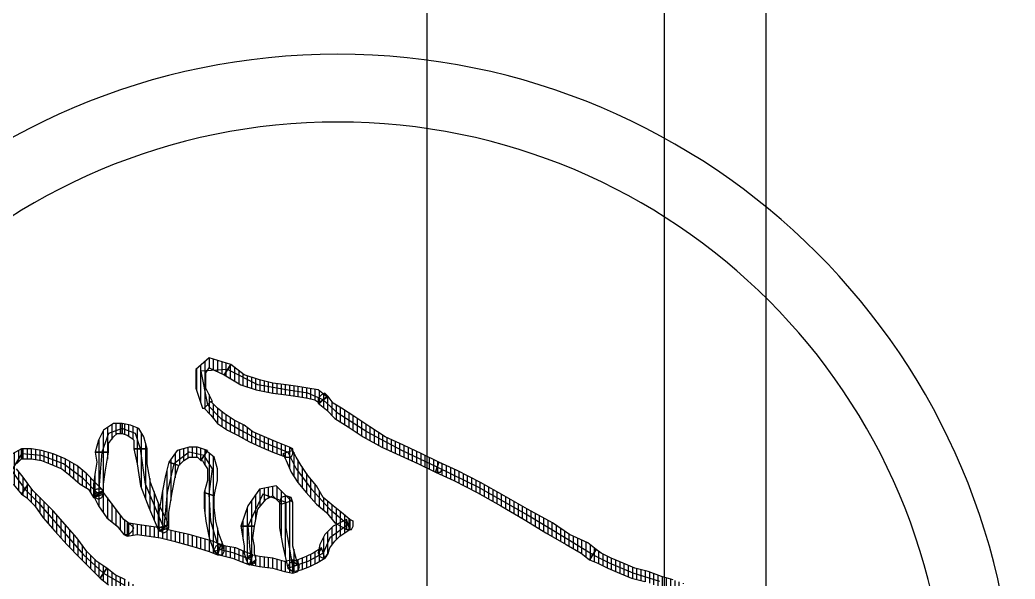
# Model space of a CAD drawing. Header units: millimetres. Extents: x 11489 to 12006, y 36725 to 37730.
# Drawn here: x 11557.31 to 11586.7, y 37413.58 to 37430.09 of the extents above; entities that cross this region are included whole.
import ezdxf

# ---------------------------------------------------------------- set-up
doc = ezdxf.new("R2010")
doc.units = ezdxf.units.MM
for name, color, linetype in [('Kıtc-002 Çizgi', 7, 'Continuous'), ('OC-Mutfak_Ekipman', 252, 'Continuous'), ('S2000-002 Çizgi', 7, 'Continuous')]:
    doc.layers.add(name, color=color, linetype=linetype)
pattern_1 = [(360, (-19413.11011, 29189.02214), (1e-16, 0.125), [25])]

# ---------------------------------------------------------------- blocks, each defined once
blk = doc.blocks.new('A$C72f7f077')
at = {"layer": 'S2000-002 Çizgi'}
blk.add_lwpolyline([(120, 0), (0, 0), (0, 70), (120, 70)], close=True, dxfattribs=at)
for points in [[(113, 3), (7, 3, -0.414214), (3, 7), (3, 63, -0.414214), (7, 67), (113, 67, -0.414214), (117, 63), (117, 7, -0.414214)], [(66.5, 10), (108.5, 10, 0.414214), (112.5, 14), (112.5, 56, 0.414214), (108.5, 60), (66.5, 60, 0.414214), (62.5, 56), (62.5, 14, 0.414214)]]:
    blk.add_lwpolyline(points, format="xyb", close=True, dxfattribs=at)
blk = doc.blocks.new('A$C0b4f8896')
at = {"ltscale": 30}
h = blk.add_hatch(dxfattribs=at)
h.set_pattern_fill('DC_LINES', color=256, scale=0.1, style=0)
h.set_pattern_definition(pattern_1)
edge = h.paths.add_edge_path(flags=0)
edge.add_line((48.333, 17.218), (48.432, 17.465))
edge.add_line((48.432, 17.465), (48.581, 17.762))
edge.add_line((48.581, 17.762), (48.73, 18.108))
edge.add_line((48.73, 18.108), (48.879, 18.454))
edge.add_line((48.879, 18.454), (48.979, 18.851))
edge.add_line((48.979, 18.851), (49.128, 19.246))
edge.add_line((49.128, 19.246), (49.227, 19.593))
edge.add_line((49.227, 19.593), (49.327, 19.889))
edge.add_line((49.327, 19.889), (49.029, 19.988))
edge.add_line((49.029, 19.988), (48.929, 19.691))
edge.add_line((48.929, 19.691), (48.83, 19.345))
edge.add_line((48.83, 19.345), (48.681, 18.949))
edge.add_line((48.681, 18.949), (48.581, 18.554))
edge.add_line((48.581, 18.554), (48.432, 18.207))
edge.add_line((48.432, 18.207), (48.283, 17.86))
edge.add_line((48.283, 17.86), (48.134, 17.563))
edge.add_line((48.134, 17.563), (48.035, 17.415))
h = blk.add_hatch(dxfattribs=at)
h.set_pattern_fill('DC_LINES', color=256, scale=0.1, style=0)
h.set_pattern_definition(pattern_1)
edge = h.paths.add_edge_path(flags=0)
edge.add_line((45.75, 12.666), (45.998, 13.21))
edge.add_line((45.998, 13.21), (46.346, 13.902))
edge.add_line((46.346, 13.902), (46.743, 14.596))
edge.add_line((46.743, 14.596), (47.141, 15.288))
edge.add_line((47.141, 15.288), (47.538, 15.932))
edge.add_line((47.538, 15.932), (47.886, 16.524))
edge.add_line((47.886, 16.524), (48.134, 16.97))
edge.add_line((48.134, 16.97), (48.333, 17.218))
edge.add_line((48.333, 17.218), (48.035, 17.415))
edge.add_line((48.035, 17.415), (47.836, 17.168))
edge.add_line((47.836, 17.168), (47.588, 16.624))
edge.add_line((47.588, 16.624), (47.24, 16.129))
edge.add_line((47.24, 16.129), (46.843, 15.387))
edge.add_line((46.843, 15.387), (46.445, 14.694))
edge.add_line((46.445, 14.694), (46.048, 14.002))
edge.add_line((46.048, 14.002), (45.7, 13.309))
edge.add_line((45.7, 13.309), (45.452, 12.765))
h = blk.add_hatch(dxfattribs=at)
h.set_pattern_fill('DC_LINES', color=256, scale=0.1, style=0)
h.set_pattern_definition(pattern_1)
edge = h.paths.add_edge_path(flags=0)
edge.add_line((43.713, 9.252), (43.713, 9.202))
edge.add_line((43.713, 9.202), (43.912, 9.45))
edge.add_line((43.912, 9.45), (44.16, 9.697))
edge.add_line((44.16, 9.697), (44.409, 10.093))
edge.add_line((44.409, 10.093), (44.707, 10.538))
edge.add_line((44.707, 10.538), (45.005, 11.083))
edge.add_line((45.005, 11.083), (45.253, 11.627))
edge.add_line((45.253, 11.627), (45.502, 12.171))
edge.add_line((45.502, 12.171), (45.75, 12.666))
edge.add_line((45.75, 12.666), (45.452, 12.765))
edge.add_line((45.452, 12.765), (45.204, 12.271))
edge.add_line((45.204, 12.271), (44.955, 11.726))
edge.add_line((44.955, 11.726), (44.707, 11.182))
edge.add_line((44.707, 11.182), (44.409, 10.736))
edge.add_line((44.409, 10.736), (44.111, 10.291))
edge.add_line((44.111, 10.291), (43.862, 9.896))
edge.add_line((43.862, 9.896), (43.713, 9.647))
edge.add_line((43.713, 9.647), (43.515, 9.499))
edge.add_line((43.515, 9.499), (43.515, 9.45))
h = blk.add_hatch(dxfattribs=at)
h.set_pattern_fill('DC_LINES', color=256, scale=0.1, style=0)
h.set_pattern_definition(pattern_1)
edge = h.paths.add_edge_path(flags=0)
edge.add_line((45.452, 12.765), (45.204, 12.271))
edge.add_line((45.204, 12.271), (44.955, 11.726))
edge.add_line((44.955, 11.726), (44.707, 11.182))
edge.add_line((44.707, 11.182), (44.409, 10.736))
edge.add_line((44.409, 10.736), (44.111, 10.291))
edge.add_line((44.111, 10.291), (43.862, 9.896))
edge.add_line((43.862, 9.896), (43.713, 9.647))
edge.add_line((43.713, 9.647), (43.515, 9.499))
edge.add_line((43.515, 9.499), (43.713, 9.202))
edge.add_line((43.713, 9.202), (43.912, 9.45))
edge.add_line((43.912, 9.45), (44.16, 9.697))
edge.add_line((44.16, 9.697), (44.409, 10.093))
edge.add_line((44.409, 10.093), (44.707, 10.538))
edge.add_line((44.707, 10.538), (45.005, 11.083))
edge.add_line((45.005, 11.083), (45.253, 11.627))
edge.add_line((45.253, 11.627), (45.502, 12.171))
edge.add_line((45.502, 12.171), (45.75, 12.666))
h = blk.add_hatch(dxfattribs=at)
h.set_pattern_fill('DC_LINES', color=256, scale=0.1, style=0)
h.set_pattern_definition(pattern_1)
edge = h.paths.add_edge_path(flags=0)
edge.add_line((47.439, 10.143), (47.141, 10.143))
edge.add_line((47.141, 10.143), (46.942, 9.896))
edge.add_line((46.942, 9.896), (46.743, 9.647))
edge.add_line((46.743, 9.647), (46.495, 9.351))
edge.add_line((46.495, 9.351), (46.147, 9.153))
edge.add_line((46.147, 9.153), (45.849, 8.905))
edge.add_line((45.849, 8.905), (45.551, 8.708))
edge.add_line((45.551, 8.708), (45.303, 8.56))
edge.add_line((45.303, 8.56), (45.104, 8.46))
edge.add_line((45.104, 8.46), (45.204, 8.163))
edge.add_line((45.204, 8.163), (45.402, 8.263))
edge.add_line((45.402, 8.263), (45.75, 8.411))
edge.add_line((45.75, 8.411), (46.048, 8.608))
edge.add_line((46.048, 8.608), (46.346, 8.856))
edge.add_line((46.346, 8.856), (46.694, 9.153))
edge.add_line((46.694, 9.153), (46.942, 9.45))
edge.add_line((46.942, 9.45), (47.24, 9.697))
edge.add_line((47.24, 9.697), (47.439, 10.044))
edge.add_line((47.439, 10.044), (47.141, 10.044))
edge.add_line((47.141, 10.044), (47.439, 10.044))
edge.add_line((47.439, 10.044), (47.439, 10.192))
edge.add_line((47.439, 10.192), (47.34, 10.241))
edge.add_line((47.34, 10.241), (47.19, 10.241))
edge.add_line((47.19, 10.241), (47.141, 10.143))
h = blk.add_hatch(dxfattribs=at)
h.set_pattern_fill('DC_LINES', color=256, scale=0.1, style=0)
h.set_pattern_definition(pattern_1)
edge = h.paths.add_edge_path(flags=0)
edge.add_line((48.283, 9.4), (48.134, 9.499))
edge.add_line((48.134, 9.499), (47.985, 9.549))
edge.add_line((47.985, 9.549), (47.787, 9.697))
edge.add_line((47.787, 9.697), (47.638, 9.846))
edge.add_line((47.638, 9.846), (47.439, 10.143))
edge.add_line((47.439, 10.143), (47.141, 10.044))
edge.add_line((47.141, 10.044), (47.34, 9.647))
edge.add_line((47.34, 9.647), (47.588, 9.4))
edge.add_line((47.588, 9.4), (47.886, 9.252))
edge.add_line((47.886, 9.252), (48.134, 9.202))
edge.add_line((48.134, 9.202), (47.985, 9.302))
edge.add_line((47.985, 9.302), (48.134, 9.202))
edge.add_line((48.134, 9.202), (48.234, 9.252))
edge.add_line((48.234, 9.252), (48.283, 9.351))
edge.add_line((48.283, 9.351), (48.234, 9.45))
edge.add_line((48.234, 9.45), (48.134, 9.499))
h = blk.add_hatch(dxfattribs=at)
h.set_pattern_fill('DC_LINES', color=256, scale=0.1, style=0)
h.set_pattern_definition(pattern_1)
edge = h.paths.add_edge_path(flags=0)
edge.add_line((42.869, 6.432), (43.167, 6.927))
edge.add_line((43.167, 6.927), (43.316, 7.372))
edge.add_line((43.316, 7.372), (43.415, 7.867))
edge.add_line((43.415, 7.867), (43.465, 8.263))
edge.add_line((43.465, 8.263), (43.515, 8.608))
edge.add_line((43.515, 8.608), (43.564, 8.905))
edge.add_line((43.564, 8.905), (43.614, 9.104))
edge.add_line((43.614, 9.104), (43.713, 9.252))
edge.add_line((43.713, 9.252), (43.515, 9.45))
edge.add_line((43.515, 9.45), (43.316, 9.202))
edge.add_line((43.316, 9.202), (43.266, 8.905))
edge.add_line((43.266, 8.905), (43.217, 8.608))
edge.add_line((43.217, 8.608), (43.167, 8.263))
edge.add_line((43.167, 8.263), (43.117, 7.867))
edge.add_line((43.117, 7.867), (43.018, 7.471))
edge.add_line((43.018, 7.471), (42.869, 7.025))
edge.add_line((42.869, 7.025), (42.571, 6.63))
h = blk.add_hatch(dxfattribs=at)
h.set_pattern_fill('DC_LINES', color=256, scale=0.1, style=0)
h.set_pattern_definition(pattern_1)
edge = h.paths.add_edge_path(flags=0)
edge.add_line((48.581, 8.312), (48.681, 8.46))
edge.add_line((48.681, 8.46), (48.631, 8.708))
edge.add_line((48.631, 8.708), (48.532, 8.955))
edge.add_line((48.532, 8.955), (48.432, 9.153))
edge.add_line((48.432, 9.153), (48.283, 9.4))
edge.add_line((48.283, 9.4), (47.985, 9.302))
edge.add_line((47.985, 9.302), (48.134, 9.054))
edge.add_line((48.134, 9.054), (48.234, 8.856))
edge.add_line((48.234, 8.856), (48.333, 8.608))
edge.add_line((48.333, 8.608), (48.383, 8.46))
edge.add_line((48.383, 8.46), (48.482, 8.608))
edge.add_line((48.482, 8.608), (48.383, 8.46))
edge.add_line((48.383, 8.46), (48.432, 8.361))
edge.add_line((48.432, 8.361), (48.532, 8.312))
edge.add_line((48.532, 8.312), (48.631, 8.361))
edge.add_line((48.631, 8.361), (48.681, 8.46))
h = blk.add_hatch(dxfattribs=at)
h.set_pattern_fill('DC_LINES', color=256, scale=0.1, style=0)
h.set_pattern_definition(pattern_1)
edge = h.paths.add_edge_path(flags=0)
edge.add_line((46.694, 8.114), (46.644, 8.064))
edge.add_line((46.644, 8.064), (46.942, 8.064))
edge.add_line((46.942, 8.064), (47.389, 8.064))
edge.add_line((47.389, 8.064), (47.936, 8.163))
edge.add_line((47.936, 8.163), (48.581, 8.312))
edge.add_line((48.581, 8.312), (48.482, 8.608))
edge.add_line((48.482, 8.608), (47.936, 8.46))
edge.add_line((47.936, 8.46), (47.389, 8.46))
edge.add_line((47.389, 8.46), (46.942, 8.46))
edge.add_line((46.942, 8.46), (46.644, 8.46))
edge.add_line((46.644, 8.46), (46.594, 8.411))
edge.add_line((46.594, 8.411), (46.644, 8.46))
edge.add_line((46.644, 8.46), (46.495, 8.411))
edge.add_line((46.495, 8.411), (46.445, 8.263))
edge.add_line((46.445, 8.263), (46.495, 8.114))
edge.add_line((46.495, 8.114), (46.644, 8.064))
h = blk.add_hatch(dxfattribs=at)
h.set_pattern_fill('DC_LINES', color=256, scale=0.1, style=0)
h.set_pattern_definition(pattern_1)
edge = h.paths.add_edge_path(flags=0)
edge.add_line((45.104, 8.46), (45.005, 8.361))
edge.add_line((45.005, 8.361), (44.856, 7.966))
edge.add_line((44.856, 7.966), (44.707, 7.619))
edge.add_line((44.707, 7.619), (44.558, 7.273))
edge.add_line((44.558, 7.273), (44.359, 7.025))
edge.add_line((44.359, 7.025), (44.21, 6.729))
edge.add_line((44.21, 6.729), (44.011, 6.432))
edge.add_line((44.011, 6.432), (43.862, 6.234))
edge.add_line((43.862, 6.234), (43.664, 6.036))
edge.add_line((43.664, 6.036), (43.862, 5.838))
edge.add_line((43.862, 5.838), (44.061, 6.036))
edge.add_line((44.061, 6.036), (44.309, 6.234))
edge.add_line((44.309, 6.234), (44.508, 6.531))
edge.add_line((44.508, 6.531), (44.657, 6.828))
edge.add_line((44.657, 6.828), (44.856, 7.174))
edge.add_line((44.856, 7.174), (45.005, 7.521))
edge.add_line((45.005, 7.521), (45.154, 7.867))
edge.add_line((45.154, 7.867), (45.303, 8.263))
edge.add_line((45.303, 8.263), (45.204, 8.163))
edge.add_line((45.204, 8.163), (45.303, 8.263))
edge.add_line((45.303, 8.263), (45.303, 8.411))
edge.add_line((45.303, 8.411), (45.204, 8.46))
edge.add_line((45.204, 8.46), (45.055, 8.46))
edge.add_line((45.055, 8.46), (45.005, 8.361))
h = blk.add_hatch(dxfattribs=at)
h.set_pattern_fill('DC_LINES', color=256, scale=0.1, style=0)
h.set_pattern_definition(pattern_1)
edge = h.paths.add_edge_path(flags=0)
edge.add_line((47.34, 7.322), (46.843, 7.422))
edge.add_line((46.843, 7.422), (46.545, 7.669))
edge.add_line((46.545, 7.669), (46.445, 7.867))
edge.add_line((46.445, 7.867), (46.694, 8.114))
edge.add_line((46.694, 8.114), (46.594, 8.411))
edge.add_line((46.594, 8.411), (46.147, 7.966))
edge.add_line((46.147, 7.966), (46.247, 7.471))
edge.add_line((46.247, 7.471), (46.743, 7.125))
edge.add_line((46.743, 7.125), (47.34, 6.927))
h = blk.add_hatch(dxfattribs=at)
h.set_pattern_fill('DC_LINES', color=256, scale=0.1, style=0)
h.set_pattern_definition(pattern_1)
edge = h.paths.add_edge_path(flags=0)
edge.add_line((48.482, 7.224), (48.532, 7.471))
edge.add_line((48.532, 7.471), (48.581, 7.867))
edge.add_line((48.581, 7.867), (48.681, 8.213))
edge.add_line((48.681, 8.213), (48.73, 8.46))
edge.add_line((48.73, 8.46), (48.333, 8.46))
edge.add_line((48.333, 8.46), (48.383, 8.213))
edge.add_line((48.383, 8.213), (48.283, 7.867))
edge.add_line((48.283, 7.867), (48.234, 7.471))
edge.add_line((48.234, 7.471), (48.184, 7.224))
h = blk.add_hatch(dxfattribs=at)
h.set_pattern_fill('DC_LINES', color=256, scale=0.1, style=0)
h.set_pattern_definition(pattern_1)
edge = h.paths.add_edge_path(flags=0)
edge.add_line((48.482, 7.174), (48.333, 7.372))
edge.add_line((48.333, 7.372), (48.134, 7.322))
edge.add_line((48.134, 7.322), (47.936, 7.322))
edge.add_line((47.936, 7.322), (47.687, 7.273))
edge.add_line((47.687, 7.273), (47.34, 7.322))
edge.add_line((47.34, 7.322), (47.34, 6.927))
edge.add_line((47.34, 6.927), (47.687, 6.977))
edge.add_line((47.687, 6.977), (47.936, 7.025))
edge.add_line((47.936, 7.025), (48.134, 7.025))
edge.add_line((48.134, 7.025), (48.333, 7.075))
edge.add_line((48.333, 7.075), (48.184, 7.273))
edge.add_line((48.184, 7.273), (48.333, 7.075))
edge.add_line((48.333, 7.075), (48.432, 7.125))
edge.add_line((48.432, 7.125), (48.482, 7.224))
edge.add_line((48.482, 7.224), (48.432, 7.322))
edge.add_line((48.432, 7.322), (48.333, 7.372))
h = blk.add_hatch(dxfattribs=at)
h.set_pattern_fill('DC_LINES', color=256, scale=0.1, style=0)
h.set_pattern_definition(pattern_1)
edge = h.paths.add_edge_path(flags=0)
edge.add_line((48.085, 6.135), (48.184, 6.283))
edge.add_line((48.184, 6.283), (48.234, 6.481))
edge.add_line((48.234, 6.481), (48.283, 6.68))
edge.add_line((48.283, 6.68), (48.383, 6.927))
edge.add_line((48.383, 6.927), (48.482, 7.174))
edge.add_line((48.482, 7.174), (48.184, 7.273))
edge.add_line((48.184, 7.273), (48.085, 7.025))
edge.add_line((48.085, 7.025), (47.985, 6.778))
edge.add_line((47.985, 6.778), (47.936, 6.481))
edge.add_line((47.936, 6.481), (47.886, 6.283))
edge.add_line((47.886, 6.283), (47.985, 6.432))
edge.add_line((47.985, 6.432), (47.886, 6.283))
edge.add_line((47.886, 6.283), (47.936, 6.185))
edge.add_line((47.936, 6.185), (48.035, 6.135))
edge.add_line((48.035, 6.135), (48.134, 6.185))
edge.add_line((48.134, 6.185), (48.184, 6.283))
h = blk.add_hatch(dxfattribs=at)
h.set_pattern_fill('DC_LINES', color=256, scale=0.1, style=0)
h.set_pattern_definition(pattern_1)
edge = h.paths.add_edge_path(flags=0)
edge.add_line((43.664, 6.036), (43.664, 6.086))
edge.add_line((43.664, 6.086), (43.266, 5.888))
edge.add_line((43.266, 5.888), (42.819, 5.888))
edge.add_line((42.819, 5.888), (42.67, 5.986))
edge.add_line((42.67, 5.986), (42.869, 6.432))
edge.add_line((42.869, 6.432), (42.571, 6.63))
edge.add_line((42.571, 6.63), (42.372, 5.986))
edge.add_line((42.372, 5.986), (42.72, 5.591))
edge.add_line((42.72, 5.591), (43.266, 5.591))
edge.add_line((43.266, 5.591), (43.862, 5.789))
edge.add_line((43.862, 5.789), (43.862, 5.838))
h = blk.add_hatch(dxfattribs=at)
h.set_pattern_fill('DC_LINES', color=256, scale=0.1, style=0)
h.set_pattern_definition(pattern_1)
edge = h.paths.add_edge_path(flags=0)
edge.add_line((45.402, 5.739), (45.402, 5.789))
edge.add_line((45.402, 5.789), (45.502, 5.838))
edge.add_line((45.502, 5.838), (45.651, 5.938))
edge.add_line((45.651, 5.938), (45.998, 5.938))
edge.add_line((45.998, 5.938), (46.346, 5.838))
edge.add_line((46.346, 5.838), (46.445, 6.135))
edge.add_line((46.445, 6.135), (45.998, 6.234))
edge.add_line((45.998, 6.234), (45.651, 6.234))
edge.add_line((45.651, 6.234), (45.303, 6.135))
edge.add_line((45.303, 6.135), (45.104, 5.888))
edge.add_line((45.104, 5.888), (45.104, 5.938))
h = blk.add_hatch(dxfattribs=at)
h.set_pattern_fill('DC_LINES', color=256, scale=0.1, style=0)
h.set_pattern_definition(pattern_1)
edge = h.paths.add_edge_path(flags=0)
edge.add_line((46.346, 5.838), (46.396, 5.838))
edge.add_line((46.396, 5.838), (46.793, 5.838))
edge.add_line((46.793, 5.838), (47.19, 5.888))
edge.add_line((47.19, 5.888), (47.687, 5.986))
edge.add_line((47.687, 5.986), (48.085, 6.135))
edge.add_line((48.085, 6.135), (47.985, 6.432))
edge.add_line((47.985, 6.432), (47.588, 6.283))
edge.add_line((47.588, 6.283), (47.19, 6.185))
edge.add_line((47.19, 6.185), (46.793, 6.135))
edge.add_line((46.793, 6.135), (46.396, 6.135))
edge.add_line((46.396, 6.135), (46.445, 6.135))
h = blk.add_hatch(dxfattribs=at)
h.set_pattern_fill('DC_LINES', color=256, scale=0.1, style=0)
h.set_pattern_definition(pattern_1)
edge = h.paths.add_edge_path(flags=0)
edge.add_line((47.886, 6.333), (47.787, 6.086))
edge.add_line((47.787, 6.086), (47.687, 5.739))
edge.add_line((47.687, 5.739), (47.588, 5.393))
edge.add_line((47.588, 5.393), (47.489, 4.947))
edge.add_line((47.489, 4.947), (47.389, 4.552))
edge.add_line((47.389, 4.552), (47.34, 4.206))
edge.add_line((47.34, 4.206), (47.29, 3.859))
edge.add_line((47.29, 3.859), (47.24, 3.562))
edge.add_line((47.24, 3.562), (47.638, 3.562))
edge.add_line((47.638, 3.562), (47.588, 3.859))
edge.add_line((47.588, 3.859), (47.638, 4.206))
edge.add_line((47.638, 4.206), (47.687, 4.552))
edge.add_line((47.687, 4.552), (47.787, 4.947))
edge.add_line((47.787, 4.947), (47.886, 5.294))
edge.add_line((47.886, 5.294), (47.985, 5.641))
edge.add_line((47.985, 5.641), (48.085, 5.986))
edge.add_line((48.085, 5.986), (48.184, 6.234))
h = blk.add_hatch(dxfattribs=at)
h.set_pattern_fill('DC_LINES', color=256, scale=0.1, style=0)
h.set_pattern_definition(pattern_1)
edge = h.paths.add_edge_path(flags=0)
edge.add_line((45.551, 5.096), (45.402, 5.244))
edge.add_line((45.402, 5.244), (45.303, 5.393))
edge.add_line((45.303, 5.393), (45.303, 5.641))
edge.add_line((45.303, 5.641), (45.402, 5.739))
edge.add_line((45.402, 5.739), (45.104, 5.938))
edge.add_line((45.104, 5.938), (45.005, 5.641))
edge.add_line((45.005, 5.641), (45.005, 5.393))
edge.add_line((45.005, 5.393), (45.104, 5.047))
edge.add_line((45.104, 5.047), (45.452, 4.799))
h = blk.add_hatch(dxfattribs=at)
h.set_pattern_fill('DC_LINES', color=256, scale=0.1, style=0)
h.set_pattern_definition(pattern_1)
edge = h.paths.add_edge_path(flags=0)
edge.add_line((49.923, 5.294), (49.923, 5.244))
edge.add_line((49.923, 5.244), (49.774, 5.047))
edge.add_line((49.774, 5.047), (49.674, 4.898))
edge.add_line((49.674, 4.898), (49.476, 4.552))
edge.add_line((49.476, 4.552), (49.327, 4.206))
edge.add_line((49.327, 4.206), (49.128, 3.859))
edge.add_line((49.128, 3.859), (48.929, 3.513))
edge.add_line((48.929, 3.513), (48.78, 3.216))
edge.add_line((48.78, 3.216), (48.581, 2.969))
edge.add_line((48.581, 2.969), (48.879, 2.771))
edge.add_line((48.879, 2.771), (49.078, 3.019))
edge.add_line((49.078, 3.019), (49.227, 3.414))
edge.add_line((49.227, 3.414), (49.426, 3.761))
edge.add_line((49.426, 3.761), (49.625, 4.106))
edge.add_line((49.625, 4.106), (49.774, 4.453))
edge.add_line((49.774, 4.453), (49.972, 4.7))
edge.add_line((49.972, 4.7), (50.072, 4.947))
edge.add_line((50.072, 4.947), (50.121, 5.047))
edge.add_line((50.121, 5.047), (50.121, 4.997))
h = blk.add_hatch(dxfattribs=at)
h.set_pattern_fill('DC_LINES', color=256, scale=0.1, style=0)
h.set_pattern_definition(pattern_1)
edge = h.paths.add_edge_path(flags=0)
edge.add_line((47.489, 4.502), (47.389, 4.799))
edge.add_line((47.389, 4.799), (46.942, 4.799))
edge.add_line((46.942, 4.799), (46.346, 4.898))
edge.add_line((46.346, 4.898), (45.849, 4.997))
edge.add_line((45.849, 4.997), (45.551, 5.096))
edge.add_line((45.551, 5.096), (45.452, 4.799))
edge.add_line((45.452, 4.799), (45.849, 4.7))
edge.add_line((45.849, 4.7), (46.346, 4.602))
edge.add_line((46.346, 4.602), (46.942, 4.502))
edge.add_line((46.942, 4.502), (47.389, 4.502))
edge.add_line((47.389, 4.502), (47.29, 4.799))
edge.add_line((47.29, 4.799), (47.389, 4.502))
edge.add_line((47.389, 4.502), (47.489, 4.552))
edge.add_line((47.489, 4.552), (47.538, 4.651))
edge.add_line((47.538, 4.651), (47.489, 4.75))
edge.add_line((47.489, 4.75), (47.389, 4.799))
h = blk.add_hatch(dxfattribs=at)
h.set_pattern_fill('DC_LINES', color=256, scale=0.1, style=0)
h.set_pattern_definition(pattern_1)
edge = h.paths.add_edge_path(flags=0)
edge.add_line((45.055, 3.761), (45.502, 3.859))
edge.add_line((45.502, 3.859), (46.147, 3.958))
edge.add_line((46.147, 3.958), (46.793, 4.206))
edge.add_line((46.793, 4.206), (47.489, 4.502))
edge.add_line((47.489, 4.502), (47.29, 4.799))
edge.add_line((47.29, 4.799), (46.694, 4.502))
edge.add_line((46.694, 4.502), (46.048, 4.255))
edge.add_line((46.048, 4.255), (45.502, 4.156))
edge.add_line((45.502, 4.156), (45.055, 4.156))
h = blk.add_hatch(dxfattribs=at)
h.set_pattern_fill('DC_LINES', color=256, scale=0.1, style=0)
h.set_pattern_definition(pattern_1)
edge = h.paths.add_edge_path(flags=0)
edge.add_line((44.607, 3.414), (44.657, 3.562))
edge.add_line((44.657, 3.562), (44.756, 3.711))
edge.add_line((44.756, 3.711), (44.806, 3.761))
edge.add_line((44.806, 3.761), (45.055, 3.761))
edge.add_line((45.055, 3.761), (45.055, 4.156))
edge.add_line((45.055, 4.156), (44.707, 4.057))
edge.add_line((44.707, 4.057), (44.458, 3.909))
edge.add_line((44.458, 3.909), (44.359, 3.661))
edge.add_line((44.359, 3.661), (44.309, 3.414))
h = blk.add_hatch(dxfattribs=at)
h.set_pattern_fill('DC_LINES', color=256, scale=0.1, style=0)
h.set_pattern_definition(pattern_1)
edge = h.paths.add_edge_path(flags=0)
edge.add_line((47.24, 3.562), (47.29, 3.661))
edge.add_line((47.29, 3.661), (47.141, 3.464))
edge.add_line((47.141, 3.464), (46.892, 3.266))
edge.add_line((46.892, 3.266), (46.545, 3.019))
edge.add_line((46.545, 3.019), (46.346, 2.87))
edge.add_line((46.346, 2.87), (46.445, 2.573))
edge.add_line((46.445, 2.573), (46.743, 2.722))
edge.add_line((46.743, 2.722), (47.091, 2.969))
edge.add_line((47.091, 2.969), (47.34, 3.266))
edge.add_line((47.34, 3.266), (47.588, 3.464))
edge.add_line((47.588, 3.464), (47.638, 3.562))
edge.add_line((47.638, 3.562), (47.588, 3.464))
edge.add_line((47.588, 3.464), (47.588, 3.612))
edge.add_line((47.588, 3.612), (47.489, 3.711))
edge.add_line((47.489, 3.711), (47.389, 3.761))
edge.add_line((47.389, 3.761), (47.29, 3.661))
h = blk.add_hatch(dxfattribs=at)
h.set_pattern_fill('DC_LINES', color=256, scale=0.1, style=0)
h.set_pattern_definition(pattern_1)
edge = h.paths.add_edge_path(flags=0)
edge.add_line((45.154, 3.019), (44.905, 3.019))
edge.add_line((44.905, 3.019), (44.707, 3.167))
edge.add_line((44.707, 3.167), (44.607, 3.266))
edge.add_line((44.607, 3.266), (44.607, 3.414))
edge.add_line((44.607, 3.414), (44.309, 3.414))
edge.add_line((44.309, 3.414), (44.309, 3.167))
edge.add_line((44.309, 3.167), (44.508, 2.87))
edge.add_line((44.508, 2.87), (44.806, 2.722))
edge.add_line((44.806, 2.722), (45.154, 2.622))
h = blk.add_hatch(dxfattribs=at)
h.set_pattern_fill('DC_LINES', color=256, scale=0.1, style=0)
h.set_pattern_definition(pattern_1)
edge = h.paths.add_edge_path(flags=0)
edge.add_line((46.495, 2.573), (46.396, 2.87))
edge.add_line((46.396, 2.87), (46.098, 2.87))
edge.add_line((46.098, 2.87), (45.75, 2.919))
edge.add_line((45.75, 2.919), (45.452, 2.969))
edge.add_line((45.452, 2.969), (45.154, 3.019))
edge.add_line((45.154, 3.019), (45.154, 2.622))
edge.add_line((45.154, 2.622), (45.452, 2.672))
edge.add_line((45.452, 2.672), (45.75, 2.622))
edge.add_line((45.75, 2.622), (46.098, 2.573))
edge.add_line((46.098, 2.573), (46.396, 2.573))
edge.add_line((46.396, 2.573), (46.296, 2.87))
edge.add_line((46.296, 2.87), (46.396, 2.573))
edge.add_line((46.396, 2.573), (46.495, 2.622))
edge.add_line((46.495, 2.622), (46.545, 2.722))
edge.add_line((46.545, 2.722), (46.495, 2.82))
edge.add_line((46.495, 2.82), (46.396, 2.87))
h = blk.add_hatch(dxfattribs=at)
h.set_pattern_fill('DC_LINES', color=256, scale=0.1, style=0)
h.set_pattern_definition(pattern_1)
edge = h.paths.add_edge_path(flags=0)
edge.add_line((48.581, 2.969), (48.383, 2.672))
edge.add_line((48.383, 2.672), (48.085, 2.375))
edge.add_line((48.085, 2.375), (47.687, 2.078))
edge.add_line((47.687, 2.078), (47.29, 1.731))
edge.add_line((47.29, 1.731), (46.892, 1.386))
edge.add_line((46.892, 1.386), (46.545, 1.039))
edge.add_line((46.545, 1.039), (46.296, 0.792))
edge.add_line((46.296, 0.792), (46.098, 0.644))
edge.add_line((46.098, 0.644), (46.396, 0.445))
edge.add_line((46.396, 0.445), (46.495, 0.594))
edge.add_line((46.495, 0.594), (46.743, 0.841))
edge.add_line((46.743, 0.841), (47.091, 1.089))
edge.add_line((47.091, 1.089), (47.489, 1.435))
edge.add_line((47.489, 1.435), (47.886, 1.781))
edge.add_line((47.886, 1.781), (48.283, 2.177))
edge.add_line((48.283, 2.177), (48.581, 2.474))
edge.add_line((48.581, 2.474), (48.879, 2.771))
h = blk.add_hatch(dxfattribs=at)
h.set_pattern_fill('DC_LINES', color=256, scale=0.1, style=0)
h.set_pattern_definition(pattern_1)
edge = h.paths.add_edge_path(flags=0)
edge.add_line((45.353, 0.445), (45.353, 0.742))
edge.add_line((45.353, 0.742), (45.402, 1.039))
edge.add_line((45.402, 1.039), (45.502, 1.286))
edge.add_line((45.502, 1.286), (45.651, 1.633))
edge.add_line((45.651, 1.633), (45.849, 1.88))
edge.add_line((45.849, 1.88), (46.098, 2.177))
edge.add_line((46.098, 2.177), (46.247, 2.425))
edge.add_line((46.247, 2.425), (46.495, 2.573))
edge.add_line((46.495, 2.573), (46.296, 2.87))
edge.add_line((46.296, 2.87), (46.048, 2.622))
edge.add_line((46.048, 2.622), (45.8, 2.375))
edge.add_line((45.8, 2.375), (45.551, 2.078))
edge.add_line((45.551, 2.078), (45.353, 1.731))
edge.add_line((45.353, 1.731), (45.204, 1.386))
edge.add_line((45.204, 1.386), (45.104, 1.039))
edge.add_line((45.104, 1.039), (45.055, 0.742))
edge.add_line((45.055, 0.742), (45.055, 0.445))
h = blk.add_hatch(dxfattribs=at)
h.set_pattern_fill('DC_LINES', color=256, scale=0.1, style=0)
h.set_pattern_definition(pattern_1)
edge = h.paths.add_edge_path(flags=0)
edge.add_line((46.098, 0.644), (45.899, 0.495))
edge.add_line((45.899, 0.495), (45.651, 0.297))
edge.add_line((45.651, 0.297), (45.502, 0.297))
edge.add_line((45.502, 0.297), (45.353, 0.445))
edge.add_line((45.353, 0.445), (45.055, 0.445))
edge.add_line((45.055, 0.445), (45.303, 0))
edge.add_line((45.303, 0), (45.75, 0))
edge.add_line((45.75, 0), (46.098, 0.198))
edge.add_line((46.098, 0.198), (46.396, 0.445))
for p, q in [((48.929, 19.691), (48.83, 19.345)), ((48.83, 19.345), (48.681, 18.949)), ((48.979, 19.296), (48.73, 18.504)), ((48.681, 18.949), (48.581, 18.554)), ((48.879, 18.454), (48.979, 18.851)), ((48.581, 18.554), (48.432, 18.207)), ((48.73, 18.504), (48.432, 17.812)), ((48.73, 18.108), (48.879, 18.454)), ((48.432, 18.207), (48.283, 17.86)), ((48.581, 17.762), (48.73, 18.108)), ((48.283, 17.86), (48.134, 17.563)), ((48.432, 17.812), (48.184, 17.316)), ((48.432, 17.465), (48.581, 17.762)), ((48.035, 17.415), (47.836, 17.168)), ((48.134, 17.563), (48.035, 17.415)), ((48.333, 17.218), (48.035, 17.415)), ((48.035, 17.415), (48.035, 17.415)), ((48.035, 17.415), (48.333, 17.218)), ((48.333, 17.218), (48.432, 17.465)), ((47.836, 17.168), (47.588, 16.624)), ((48.184, 17.316), (47.737, 16.574)), ((48.134, 16.97), (48.333, 17.218)), ((48.333, 17.218), (48.333, 17.218)), ((48.333, 17.218), (48.333, 17.218)), ((47.886, 16.524), (48.134, 16.97)), ((47.737, 16.574), (46.992, 15.338)), ((47.588, 16.624), (47.24, 16.129)), ((47.538, 15.932), (47.886, 16.524)), ((47.24, 16.129), (46.843, 15.387)), ((47.141, 15.288), (47.538, 15.932)), ((46.992, 15.338), (46.197, 13.952)), ((46.843, 15.387), (46.445, 14.694)), ((46.743, 14.596), (47.141, 15.288)), ((46.445, 14.694), (46.048, 14.002)), ((46.346, 13.902), (46.743, 14.596)), ((46.197, 13.952), (45.601, 12.715)), ((46.048, 14.002), (45.7, 13.309)), ((45.998, 13.21), (46.346, 13.902)), ((45.7, 13.309), (45.452, 12.765)), ((45.75, 12.666), (45.998, 13.21)), ((45.601, 12.715), (45.104, 11.677)), ((45.452, 12.765), (45.204, 12.271)), ((45.452, 12.765), (45.204, 12.271)), ((45.502, 12.863), (45.452, 12.765)), ((45.75, 12.666), (45.452, 12.765)), ((45.75, 12.666), (45.452, 12.765)), ((45.452, 12.765), (45.452, 12.765)), ((45.452, 12.765), (45.452, 12.765)), ((45.452, 12.765), (45.75, 12.666)), ((45.452, 12.765), (45.75, 12.666)), ((45.651, 12.863), (45.502, 12.863)), ((45.502, 12.171), (45.75, 12.666)), ((45.502, 12.171), (45.75, 12.666)), ((45.75, 12.814), (45.651, 12.863)), ((45.75, 12.666), (45.75, 12.814)), ((45.75, 12.666), (45.75, 12.666)), ((45.75, 12.666), (45.75, 12.666)), ((45.75, 12.666), (45.75, 12.666)), ((45.204, 12.271), (44.955, 11.726)), ((45.204, 12.271), (44.955, 11.726)), ((45.253, 11.627), (45.502, 12.171)), ((45.253, 11.627), (45.502, 12.171)), ((45.104, 11.677), (44.558, 10.638)), ((44.955, 11.726), (44.707, 11.182)), ((44.955, 11.726), (44.707, 11.182)), ((45.005, 11.083), (45.253, 11.627)), ((45.005, 11.083), (45.253, 11.627)), ((44.707, 11.182), (44.409, 10.736)), ((44.707, 11.182), (44.409, 10.736)), ((44.707, 10.538), (45.005, 11.083)), ((44.707, 10.538), (45.005, 11.083)), ((44.558, 10.638), (44.011, 9.796)), ((44.409, 10.736), (44.111, 10.291)), ((44.409, 10.736), (44.111, 10.291)), ((44.111, 10.291), (43.862, 9.896)), ((44.111, 10.291), (43.862, 9.896)), ((44.409, 10.093), (44.707, 10.538)), ((44.409, 10.093), (44.707, 10.538)), ((44.16, 9.697), (44.409, 10.093)), ((44.16, 9.697), (44.409, 10.093)), ((46.843, 9.549), (47.29, 10.093)), ((47.141, 10.143), (46.942, 9.896)), ((47.19, 10.241), (47.141, 10.143)), ((47.439, 10.143), (47.141, 10.143)), ((47.141, 10.143), (47.439, 10.143)), ((47.439, 10.143), (47.141, 10.044)), ((47.439, 10.044), (47.141, 10.044)), ((47.141, 10.044), (47.439, 10.044)), ((47.141, 10.044), (47.34, 9.647)), ((47.34, 10.241), (47.19, 10.241)), ((47.24, 9.697), (47.439, 10.044)), ((47.29, 10.093), (47.687, 9.549)), ((47.439, 10.192), (47.34, 10.241)), ((47.439, 10.044), (47.439, 10.192)), ((47.439, 10.143), (47.439, 10.143)), ((47.638, 9.846), (47.439, 10.143)), ((44.011, 9.796), (43.614, 9.351)), ((43.862, 9.896), (43.713, 9.647)), ((43.862, 9.896), (43.713, 9.647)), ((43.912, 9.45), (44.16, 9.697)), ((43.912, 9.45), (44.16, 9.697)), ((46.942, 9.896), (46.743, 9.647)), ((46.942, 9.45), (47.24, 9.697)), ((47.787, 9.697), (47.638, 9.846)), ((47.985, 9.549), (47.787, 9.697)), ((43.515, 9.45), (43.316, 9.202)), ((43.515, 9.499), (43.415, 9.4)), ((43.713, 9.647), (43.515, 9.499)), ((43.713, 9.647), (43.515, 9.499)), ((43.713, 9.202), (43.515, 9.499)), ((43.515, 9.499), (43.515, 9.499)), ((43.515, 9.499), (43.515, 9.45)), ((43.515, 9.499), (43.713, 9.202)), ((43.713, 9.252), (43.515, 9.45)), ((43.515, 9.45), (43.713, 9.252)), ((43.713, 9.202), (43.912, 9.45)), ((43.713, 9.202), (43.912, 9.45)), ((46.247, 9.005), (46.843, 9.549)), ((46.743, 9.647), (46.495, 9.351)), ((46.694, 9.153), (46.942, 9.45)), ((47.34, 9.647), (47.588, 9.4)), ((47.687, 9.549), (48.134, 9.351)), ((48.134, 9.499), (47.985, 9.549)), ((48.283, 9.4), (48.134, 9.499)), ((48.234, 9.45), (48.134, 9.499)), ((48.134, 9.499), (48.283, 9.4)), ((48.283, 9.351), (48.234, 9.45)), ((43.316, 9.202), (43.266, 8.905)), ((43.415, 9.4), (43.465, 9.302)), ((43.614, 9.351), (43.415, 8.905)), ((43.465, 9.302), (43.564, 9.202)), ((43.564, 9.202), (43.713, 9.202)), ((43.614, 9.104), (43.713, 9.252)), ((43.713, 9.252), (43.713, 9.202)), ((43.713, 9.252), (43.713, 9.252)), ((46.147, 9.153), (45.849, 8.905)), ((46.495, 9.351), (46.147, 9.153)), ((46.346, 8.856), (46.694, 9.153)), ((47.588, 9.4), (47.886, 9.252)), ((47.886, 9.252), (48.134, 9.202)), ((48.283, 9.4), (47.985, 9.302)), ((48.134, 9.202), (47.985, 9.302)), ((47.985, 9.302), (48.134, 9.202)), ((47.985, 9.302), (48.134, 9.054)), ((48.134, 9.351), (48.383, 8.905)), ((48.134, 9.202), (48.234, 9.252)), ((48.234, 9.252), (48.283, 9.351)), ((48.283, 9.4), (48.283, 9.4)), ((48.432, 9.153), (48.283, 9.4)), ((48.532, 8.955), (48.432, 9.153)), ((43.266, 8.905), (43.217, 8.608)), ((43.415, 8.905), (43.316, 8.263)), ((43.515, 8.608), (43.564, 8.905)), ((43.564, 8.905), (43.614, 9.104)), ((45.849, 8.905), (45.551, 8.708)), ((45.651, 8.56), (46.247, 9.005)), ((46.048, 8.608), (46.346, 8.856)), ((48.134, 9.054), (48.234, 8.856)), ((48.234, 8.856), (48.333, 8.608)), ((48.383, 8.905), (48.532, 8.46)), ((48.631, 8.708), (48.532, 8.955)), ((43.217, 8.608), (43.167, 8.263)), ((43.465, 8.263), (43.515, 8.608)), ((45.303, 8.56), (45.104, 8.46)), ((45.154, 8.312), (45.651, 8.56)), ((45.551, 8.708), (45.303, 8.56)), ((45.75, 8.411), (46.048, 8.608)), ((48.482, 8.608), (47.936, 8.46)), ((48.333, 8.608), (48.383, 8.46)), ((48.383, 8.608), (48.333, 8.46)), ((48.532, 8.658), (48.383, 8.608)), ((48.383, 8.46), (48.482, 8.608)), ((48.482, 8.608), (48.383, 8.46)), ((48.581, 8.312), (48.482, 8.608)), ((48.681, 8.608), (48.532, 8.658)), ((48.681, 8.46), (48.631, 8.708)), ((48.73, 8.46), (48.681, 8.608)), ((43.167, 8.263), (43.117, 7.867)), ((43.316, 8.263), (43.167, 7.422)), ((43.415, 7.867), (43.465, 8.263)), ((45.005, 8.361), (44.856, 7.966)), ((44.856, 7.57), (45.154, 8.312)), ((45.104, 8.46), (45.005, 8.361)), ((45.055, 8.46), (45.005, 8.361)), ((45.005, 8.361), (45.104, 8.46)), ((45.204, 8.46), (45.055, 8.46)), ((45.104, 8.46), (45.104, 8.46)), ((45.104, 8.46), (45.204, 8.163)), ((45.154, 7.867), (45.303, 8.263)), ((45.303, 8.411), (45.204, 8.46)), ((45.303, 8.263), (45.204, 8.163)), ((45.204, 8.163), (45.303, 8.263)), ((45.204, 8.163), (45.402, 8.263)), ((45.303, 8.263), (45.303, 8.411)), ((45.402, 8.263), (45.75, 8.411)), ((46.594, 8.411), (46.147, 7.966)), ((46.644, 8.263), (46.396, 7.57)), ((46.495, 8.411), (46.445, 8.263)), ((46.445, 8.263), (46.495, 8.114)), ((46.644, 8.46), (46.495, 8.411)), ((46.644, 8.46), (46.594, 8.411)), ((46.594, 8.411), (46.644, 8.46)), ((46.694, 8.114), (46.594, 8.411)), ((46.942, 8.46), (46.644, 8.46)), ((47.389, 8.263), (46.644, 8.263)), ((47.389, 8.46), (46.942, 8.46)), ((47.936, 8.46), (47.389, 8.46)), ((48.532, 8.46), (47.389, 8.263)), ((47.936, 8.163), (48.581, 8.312)), ((48.73, 8.46), (48.333, 8.46)), ((48.333, 8.46), (48.383, 8.213)), ((48.333, 8.46), (48.73, 8.46)), ((48.383, 8.46), (48.432, 8.361)), ((48.432, 8.361), (48.532, 8.312)), ((48.532, 8.312), (48.631, 8.361)), ((48.581, 8.312), (48.681, 8.46)), ((48.681, 8.46), (48.581, 8.312)), ((48.581, 8.312), (48.581, 8.312)), ((48.631, 8.361), (48.681, 8.46)), ((48.681, 8.213), (48.73, 8.46)), ((48.73, 8.46), (48.73, 8.46)), ((44.856, 7.966), (44.707, 7.619)), ((46.147, 7.966), (46.247, 7.471)), ((46.445, 7.867), (46.694, 8.114)), ((46.495, 8.114), (46.644, 8.064)), ((46.694, 8.114), (46.644, 8.064)), ((46.644, 8.064), (46.694, 8.114)), ((46.644, 8.064), (46.942, 8.064)), ((46.694, 8.114), (46.694, 8.114)), ((46.942, 8.064), (47.389, 8.064)), ((47.389, 8.064), (47.936, 8.163)), ((48.383, 8.213), (48.283, 7.867)), ((48.581, 7.867), (48.681, 8.213)), ((43.117, 7.867), (43.018, 7.471)), ((43.316, 7.372), (43.415, 7.867)), ((45.005, 7.521), (45.154, 7.867)), ((46.545, 7.669), (46.445, 7.867)), ((46.843, 7.422), (46.545, 7.669)), ((48.283, 7.867), (48.234, 7.471)), ((48.532, 7.471), (48.581, 7.867)), ((43.167, 7.422), (42.72, 6.531)), ((43.018, 7.471), (42.869, 7.025)), ((43.167, 6.927), (43.316, 7.372)), ((44.508, 6.927), (44.856, 7.57)), ((44.707, 7.619), (44.558, 7.273)), ((44.856, 7.174), (45.005, 7.521)), ((46.247, 7.471), (46.743, 7.125)), ((46.396, 7.57), (47.34, 7.125)), ((47.34, 7.322), (46.843, 7.422)), ((48.333, 7.372), (48.134, 7.322)), ((48.234, 7.471), (48.184, 7.224)), ((48.482, 7.174), (48.333, 7.372)), ((48.432, 7.322), (48.333, 7.372)), ((48.333, 7.372), (48.482, 7.174)), ((48.482, 7.224), (48.532, 7.471)), ((44.558, 7.273), (44.359, 7.025)), ((44.657, 6.828), (44.856, 7.174)), ((46.743, 7.125), (47.34, 6.927)), ((47.34, 7.322), (47.34, 7.322)), ((47.34, 6.927), (47.34, 7.322)), ((47.34, 7.322), (47.34, 7.322)), ((47.687, 7.273), (47.34, 7.322)), ((47.34, 7.322), (47.34, 6.927)), ((47.34, 7.125), (47.936, 7.174)), ((47.936, 7.322), (47.687, 7.273)), ((48.134, 7.322), (47.936, 7.322)), ((47.936, 7.174), (48.333, 7.224)), ((48.184, 7.273), (48.085, 7.025)), ((48.333, 7.224), (48.134, 6.729)), ((48.134, 7.025), (48.333, 7.075)), ((48.333, 7.075), (48.184, 7.273)), ((48.184, 7.273), (48.333, 7.075)), ((48.482, 7.174), (48.184, 7.273)), ((48.184, 7.224), (48.482, 7.224)), ((48.184, 7.224), (48.234, 7.125)), ((48.482, 7.224), (48.184, 7.224)), ((48.184, 7.224), (48.184, 7.224)), ((48.234, 7.125), (48.333, 7.075)), ((48.333, 7.224), (48.333, 7.224)), ((48.333, 7.075), (48.432, 7.125)), ((48.333, 7.075), (48.432, 7.125)), ((48.383, 6.927), (48.482, 7.174)), ((48.482, 7.224), (48.432, 7.322)), ((48.432, 7.125), (48.482, 7.224)), ((48.432, 7.125), (48.482, 7.224)), ((48.482, 7.224), (48.482, 7.224)), ((48.482, 7.174), (48.482, 7.174)), ((42.869, 7.025), (42.571, 6.63)), ((42.869, 6.432), (43.167, 6.927)), ((44.16, 6.333), (44.508, 6.927)), ((44.359, 7.025), (44.21, 6.729)), ((44.508, 6.531), (44.657, 6.828)), ((47.34, 6.927), (47.687, 6.977)), ((47.34, 6.927), (47.34, 6.927)), ((47.687, 6.977), (47.936, 7.025)), ((47.936, 7.025), (48.134, 7.025)), ((47.985, 6.778), (47.936, 6.481)), ((48.085, 7.025), (47.985, 6.778)), ((48.283, 6.68), (48.383, 6.927)), ((42.571, 6.63), (42.372, 5.986)), ((42.571, 6.63), (42.571, 6.63)), ((42.571, 6.63), (42.869, 6.432)), ((42.869, 6.432), (42.571, 6.63)), ((42.72, 6.531), (42.77, 5.739)), ((44.21, 6.729), (44.011, 6.432)), ((44.309, 6.234), (44.508, 6.531)), ((47.936, 6.481), (47.886, 6.283)), ((48.134, 6.729), (48.035, 6.283)), ((48.184, 6.283), (48.234, 6.481)), ((48.234, 6.481), (48.283, 6.68)), ((42.67, 5.986), (42.869, 6.432)), ((42.869, 6.432), (42.869, 6.432)), ((42.869, 6.432), (42.869, 6.432)), ((43.862, 6.234), (43.664, 6.036)), ((43.763, 5.938), (44.16, 6.333)), ((44.011, 6.432), (43.862, 6.234)), ((44.061, 6.036), (44.309, 6.234)), ((45.651, 6.234), (45.303, 6.135)), ((45.998, 6.234), (45.651, 6.234)), ((46.445, 6.135), (45.998, 6.234)), ((47.19, 6.185), (46.793, 6.135)), ((47.588, 6.283), (47.19, 6.185)), ((48.035, 6.283), (47.19, 6.036)), ((47.985, 6.432), (47.588, 6.283)), ((47.886, 6.333), (47.787, 6.086)), ((47.936, 6.432), (47.886, 6.333)), ((47.886, 6.283), (47.985, 6.432)), ((47.985, 6.432), (47.886, 6.283)), ((47.886, 6.333), (48.184, 6.234)), ((48.184, 6.234), (47.886, 6.333)), ((47.886, 6.333), (47.886, 6.333)), ((47.886, 6.283), (47.936, 6.185)), ((48.085, 6.432), (47.936, 6.432)), ((47.936, 6.185), (48.035, 6.135)), ((48.085, 6.135), (47.985, 6.432)), ((48.035, 6.135), (48.134, 6.185)), ((48.184, 6.383), (48.085, 6.432)), ((48.085, 6.135), (48.184, 6.283)), ((48.184, 6.283), (48.085, 6.135)), ((48.085, 5.986), (48.184, 6.234)), ((48.134, 6.185), (48.184, 6.283)), ((48.184, 6.234), (48.184, 6.383)), ((48.184, 6.234), (48.184, 6.234)), ((42.372, 5.986), (42.72, 5.591)), ((42.819, 5.888), (42.67, 5.986)), ((42.77, 5.739), (43.763, 5.938)), ((43.266, 5.888), (42.819, 5.888)), ((43.664, 6.086), (43.266, 5.888)), ((43.664, 6.036), (43.664, 6.086)), ((43.862, 5.838), (43.664, 6.036)), ((43.664, 6.036), (43.664, 6.036)), ((43.664, 6.036), (43.862, 5.838)), ((43.862, 5.838), (44.061, 6.036)), ((45.104, 5.938), (45.005, 5.641)), ((45.303, 6.135), (45.104, 5.888)), ((45.104, 5.888), (45.104, 5.938)), ((45.104, 5.938), (45.402, 5.739)), ((45.402, 5.739), (45.104, 5.938)), ((45.651, 6.086), (45.253, 5.838)), ((45.502, 5.838), (45.651, 5.938)), ((46.396, 5.986), (45.651, 6.086)), ((45.651, 5.938), (45.998, 5.938)), ((45.998, 5.938), (46.346, 5.838)), ((46.445, 6.135), (46.346, 5.838)), ((46.346, 5.838), (46.445, 6.135)), ((46.793, 6.135), (46.396, 6.135)), ((46.396, 6.135), (46.445, 6.135)), ((47.19, 6.036), (46.396, 5.986)), ((46.793, 5.838), (47.19, 5.888)), ((47.19, 5.888), (47.687, 5.986)), ((47.687, 5.986), (48.085, 6.135)), ((47.787, 6.086), (47.687, 5.739)), ((47.985, 5.641), (48.085, 5.986)), ((48.085, 6.135), (48.085, 6.135)), ((42.72, 5.591), (43.266, 5.591)), ((43.266, 5.591), (43.862, 5.789)), ((43.862, 5.789), (43.862, 5.838)), ((45.005, 5.641), (45.005, 5.393)), ((45.253, 5.838), (45.154, 5.393)), ((45.303, 5.641), (45.402, 5.739)), ((45.303, 5.393), (45.303, 5.641)), ((45.402, 5.789), (45.502, 5.838)), ((45.402, 5.739), (45.402, 5.789)), ((45.402, 5.739), (45.402, 5.739)), ((46.346, 5.838), (46.396, 5.838)), ((46.346, 5.838), (46.346, 5.838)), ((46.396, 5.838), (46.793, 5.838)), ((47.687, 5.739), (47.588, 5.393)), ((47.886, 5.294), (47.985, 5.641)), ((45.005, 5.393), (45.104, 5.047)), ((45.154, 5.393), (45.502, 4.947)), ((45.402, 5.244), (45.303, 5.393)), ((47.588, 5.393), (47.489, 4.947)), ((47.787, 4.947), (47.886, 5.294)), ((45.104, 5.047), (45.452, 4.799)), ((45.551, 5.096), (45.402, 5.244)), ((45.551, 5.096), (45.452, 4.799)), ((45.452, 4.799), (45.551, 5.096)), ((45.849, 4.997), (45.551, 5.096)), ((45.551, 5.096), (45.551, 5.096)), ((45.551, 5.096), (45.551, 5.096)), ((46.346, 4.898), (45.849, 4.997)), ((45.452, 4.799), (45.849, 4.7)), ((45.452, 4.799), (45.452, 4.799)), ((45.502, 4.947), (46.346, 4.75)), ((46.942, 4.799), (46.346, 4.898)), ((46.346, 4.75), (47.389, 4.651)), ((47.29, 4.799), (46.694, 4.502)), ((47.389, 4.799), (46.942, 4.799)), ((47.389, 4.502), (47.29, 4.799)), ((47.29, 4.799), (47.389, 4.502)), ((47.489, 4.502), (47.29, 4.799)), ((47.489, 4.947), (47.389, 4.552)), ((47.489, 4.502), (47.389, 4.799)), ((47.489, 4.75), (47.389, 4.799)), ((47.389, 4.799), (47.489, 4.502)), ((47.538, 4.651), (47.489, 4.75)), ((47.687, 4.552), (47.787, 4.947)), ((45.849, 4.7), (46.346, 4.602)), ((46.694, 4.502), (46.048, 4.255)), ((47.389, 4.651), (46.098, 4.106)), ((46.346, 4.602), (46.942, 4.502)), ((46.793, 4.206), (47.489, 4.502)), ((46.942, 4.502), (47.389, 4.502)), ((47.389, 4.552), (47.34, 4.206)), ((47.389, 4.502), (47.489, 4.552)), ((47.489, 4.552), (47.538, 4.651)), ((47.489, 4.502), (47.489, 4.502)), ((47.638, 4.206), (47.687, 4.552)), ((45.055, 4.156), (44.707, 4.057)), ((45.055, 3.761), (45.055, 4.156)), ((45.502, 4.156), (45.055, 4.156)), ((45.055, 4.156), (45.055, 4.156)), ((45.055, 4.156), (45.055, 3.761)), ((46.048, 4.255), (45.502, 4.156)), ((46.147, 3.958), (46.793, 4.206)), ((47.34, 4.206), (47.29, 3.859)), ((47.588, 3.859), (47.638, 4.206)), ((44.458, 3.909), (44.359, 3.661)), ((44.707, 4.057), (44.458, 3.909)), ((45.055, 3.958), (44.607, 3.81)), ((46.098, 4.106), (45.055, 3.958)), ((45.055, 3.761), (45.502, 3.859)), ((45.502, 3.859), (46.147, 3.958)), ((47.29, 3.859), (47.24, 3.562)), ((47.638, 3.562), (47.588, 3.859)), ((44.359, 3.661), (44.309, 3.414)), ((44.607, 3.81), (44.458, 3.414)), ((44.607, 3.414), (44.657, 3.562)), ((44.657, 3.562), (44.756, 3.711)), ((44.756, 3.711), (44.806, 3.761)), ((44.806, 3.761), (45.055, 3.761)), ((45.055, 3.761), (45.055, 3.761)), ((45.055, 3.761), (45.055, 3.761)), ((47.29, 3.661), (47.141, 3.464)), ((47.24, 3.562), (47.29, 3.661)), ((47.29, 3.661), (47.24, 3.562)), ((47.24, 3.562), (47.638, 3.562)), ((47.24, 3.562), (47.24, 3.562)), ((47.389, 3.761), (47.29, 3.661)), ((47.489, 3.711), (47.389, 3.761)), ((47.588, 3.612), (47.489, 3.711)), ((47.588, 3.464), (47.588, 3.612)), ((47.588, 3.464), (47.638, 3.562)), ((47.638, 3.562), (47.588, 3.464)), ((44.309, 3.414), (44.309, 3.414)), ((44.309, 3.414), (44.607, 3.414)), ((44.607, 3.414), (44.309, 3.414)), ((44.309, 3.414), (44.309, 3.167)), ((44.458, 3.414), (44.607, 3.019)), ((44.607, 3.414), (44.607, 3.414)), ((44.607, 3.414), (44.607, 3.414)), ((44.607, 3.266), (44.607, 3.414)), ((44.707, 3.167), (44.607, 3.266)), ((46.892, 3.266), (46.545, 3.019)), ((47.141, 3.464), (46.892, 3.266)), ((47.091, 2.969), (47.34, 3.266)), ((47.34, 3.266), (47.588, 3.464)), ((48.73, 2.87), (49.078, 3.464)), ((48.929, 3.513), (48.78, 3.216)), ((44.309, 3.167), (44.508, 2.87)), ((44.607, 3.019), (45.154, 2.82)), ((44.905, 3.019), (44.707, 3.167)), ((45.154, 3.019), (44.905, 3.019)), ((45.154, 3.019), (45.154, 3.019)), ((45.154, 2.622), (45.154, 3.019)), ((45.154, 3.019), (45.154, 3.019)), ((45.452, 2.969), (45.154, 3.019)), ((45.154, 3.019), (45.154, 2.622)), ((45.75, 2.919), (45.452, 2.969)), ((46.545, 3.019), (46.346, 2.87)), ((46.743, 2.722), (47.091, 2.969)), ((48.581, 2.969), (48.383, 2.672)), ((48.78, 3.216), (48.581, 2.969)), ((48.581, 2.969), (48.581, 2.969)), ((48.879, 2.771), (48.581, 2.969)), ((48.581, 2.969), (48.581, 2.969)), ((48.581, 2.969), (48.879, 2.771)), ((48.879, 2.771), (49.078, 3.019)), ((44.508, 2.87), (44.806, 2.722)), ((44.806, 2.722), (45.154, 2.622)), ((45.154, 2.82), (45.75, 2.771)), ((45.154, 2.622), (45.452, 2.672)), ((45.452, 2.672), (45.75, 2.622)), ((46.098, 2.87), (45.75, 2.919)), ((45.75, 2.771), (46.396, 2.722)), ((46.396, 2.722), (45.949, 2.276)), ((46.296, 2.87), (46.048, 2.622)), ((46.396, 2.87), (46.098, 2.87)), ((46.346, 2.87), (46.247, 2.82)), ((46.247, 2.82), (46.247, 2.672)), ((46.247, 2.672), (46.296, 2.573)), ((46.396, 2.573), (46.296, 2.87)), ((46.296, 2.87), (46.396, 2.573)), ((46.495, 2.573), (46.296, 2.87)), ((46.346, 2.87), (46.445, 2.573)), ((46.445, 2.573), (46.346, 2.87)), ((46.346, 2.87), (46.346, 2.87)), ((46.495, 2.573), (46.396, 2.87)), ((46.495, 2.82), (46.396, 2.87)), ((46.396, 2.87), (46.495, 2.573)), ((46.445, 2.573), (46.743, 2.722)), ((46.545, 2.722), (46.495, 2.82)), ((46.495, 2.622), (46.545, 2.722)), ((48.383, 2.672), (48.085, 2.375)), ((48.184, 2.276), (48.73, 2.87)), ((48.581, 2.474), (48.879, 2.771)), ((48.879, 2.771), (48.879, 2.771)), ((45.154, 2.622), (45.154, 2.622)), ((45.8, 2.375), (45.551, 2.078)), ((45.75, 2.622), (46.098, 2.573)), ((46.048, 2.622), (45.8, 2.375)), ((46.098, 2.573), (46.396, 2.573)), ((46.098, 2.177), (46.247, 2.425)), ((46.247, 2.425), (46.495, 2.573)), ((46.296, 2.573), (46.445, 2.573)), ((46.396, 2.573), (46.495, 2.622)), ((46.495, 2.573), (46.495, 2.573)), ((48.085, 2.375), (47.687, 2.078)), ((48.283, 2.177), (48.581, 2.474)), ((45.551, 2.078), (45.353, 1.731)), ((45.949, 2.276), (45.502, 1.683)), ((45.849, 1.88), (46.098, 2.177)), ((47.687, 2.078), (47.29, 1.731)), ((47.389, 1.583), (48.184, 2.276)), ((47.886, 1.781), (48.283, 2.177)), ((45.651, 1.633), (45.849, 1.88)), ((47.489, 1.435), (47.886, 1.781)), ((45.353, 1.731), (45.204, 1.386)), ((45.502, 1.683), (45.253, 1.039)), ((45.502, 1.286), (45.651, 1.633)), ((46.644, 0.94), (47.389, 1.583)), ((47.29, 1.731), (46.892, 1.386)), ((45.204, 1.386), (45.104, 1.039)), ((45.402, 1.039), (45.502, 1.286)), ((46.892, 1.386), (46.545, 1.039)), ((47.091, 1.089), (47.489, 1.435)), ((45.104, 1.039), (45.055, 0.742)), ((45.253, 1.039), (45.204, 0.445)), ((45.353, 0.742), (45.402, 1.039)), ((46.247, 0.545), (46.644, 0.94)), ((46.545, 1.039), (46.296, 0.792)), ((46.743, 0.841), (47.091, 1.089)), ((45.055, 0.742), (45.055, 0.445)), ((45.353, 0.445), (45.353, 0.742)), ((46.098, 0.644), (45.899, 0.495)), ((46.296, 0.792), (46.098, 0.644)), ((46.098, 0.644), (46.396, 0.445)), ((46.098, 0.644), (46.098, 0.644)), ((46.396, 0.445), (46.098, 0.644)), ((46.098, 0.644), (46.098, 0.644)), ((46.396, 0.445), (46.495, 0.594)), ((46.495, 0.594), (46.743, 0.841)), ((45.055, 0.445), (45.055, 0.445)), ((45.055, 0.445), (45.353, 0.445)), ((45.353, 0.445), (45.055, 0.445)), ((45.055, 0.445), (45.303, 0)), ((45.204, 0.445), (45.7, 0.148)), ((45.353, 0.445), (45.353, 0.445)), ((45.353, 0.445), (45.353, 0.445)), ((45.502, 0.297), (45.353, 0.445)), ((45.899, 0.495), (45.651, 0.297)), ((45.7, 0.148), (46.247, 0.545)), ((46.098, 0.198), (46.396, 0.445)), ((46.396, 0.445), (46.396, 0.445))]:
    blk.add_line(p, q, dxfattribs=at)
blk = doc.blocks.new('A$C53E03B34')
at = {"layer": 'Kıtc-002 Çizgi'}
for radius in [20, 18]:
    blk.add_circle((23.437, 20), radius, dxfattribs=at)

msp = doc.modelspace()

# ---------------------------------------------------------------- block references
at = {"color": 0, "rotation": 90}
msp.add_blockref('A$C72f7f077', (11579.34, 37339.179), dxfattribs=at)
at = {"layer": 'OC-Mutfak_Ekipman', "linetype": 'Continuous', "rotation": 270}
msp.add_blockref('A$C0b4f8896', (11556.913, 37462.489), dxfattribs=at)
at = {"layer": 'S2000-002 Çizgi', "xscale": -1, "rotation": 180}
msp.add_blockref('A$C53E03B34', (11543.26, 37429.079), dxfattribs=at)

doc.saveas('drawing.dxf')
